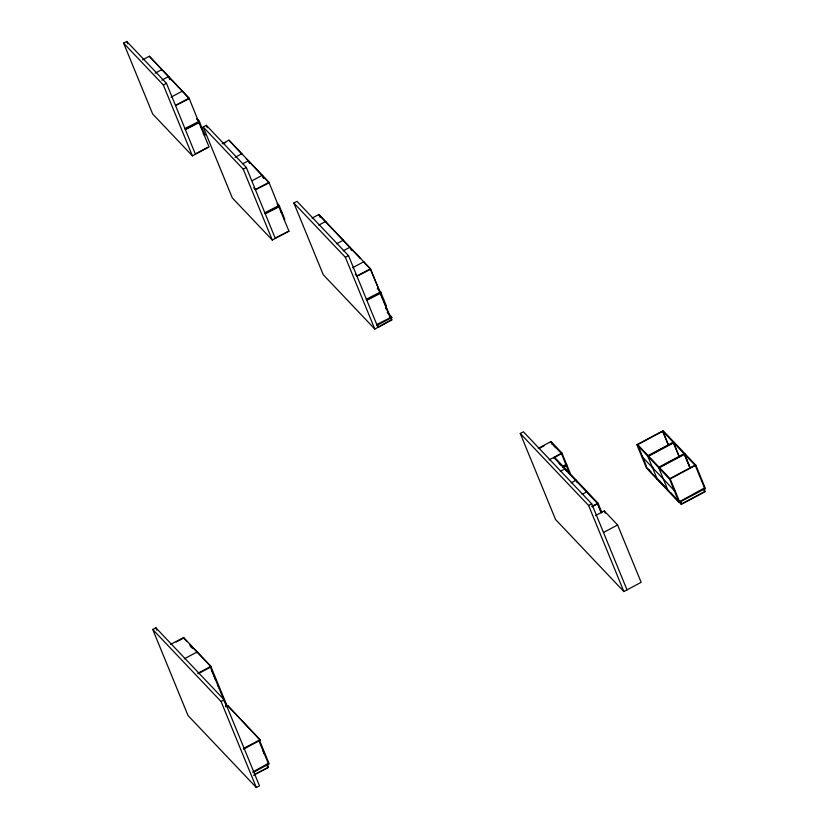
<?xml version="1.0" encoding="UTF-8"?>
<svg xmlns="http://www.w3.org/2000/svg" width="829" height="829" viewBox="0 0 829 829"><rect width="100%" height="100%" fill="white"/><g stroke="black" fill="none" stroke-linecap="round" stroke-linejoin="round"><path stroke-width="1.24" d="M198.877 122.371L209.095 146.961L192.401 155.862L152.671 113.987L123.604 43.118L126.744 41.45L166.474 83.325L195.302 153.935M142.557 59.864L149.334 56.258L189.064 98.133L198.452 121.345M155.168 73.159L161.945 69.543L162.152 70.061M161.831 80.185L168.608 76.569L169.79 79.449M123.604 43.118L163.344 84.993L166.474 83.325M171.106 97.128L182.401 91.107L182.608 91.615M175.51 105.356L189.064 98.133M204.338 135.365L204.898 135.065L199.25 121.293L184.898 128.568M185.354 129.345L199.468 121.811L196.97 119.179M199.675 122.329L185.323 129.604M203.219 127.024L206.359 125.355L246.358 167.51L275.176 238.12L288.969 231.136L272.285 240.037L232.286 197.882L203.219 127.024L243.218 169.178L272.285 240.037M201.748 129.055L202.286 128.692L200.628 126.941L202.317 128.754M196.432 153.334L207.727 147.303M222.172 143.769L228.949 140.153L268.948 182.307L278.326 205.53M223.509 143.686L225.768 142.484M235.053 157.344L241.83 153.728L242.037 154.246M242.845 163.769L248.493 160.753L248.7 161.272M243.218 169.178L246.358 167.51M252.12 180.712L262.285 175.282L263.467 178.162M268.948 182.307L255.394 189.54L253.726 187.779M284.223 219.55L284.782 219.25L279.135 205.478L264.783 212.752M265.228 213.519L279.352 205.996L277.684 204.235M279.56 206.514L265.207 213.789M391.226 317.828L392.055 319.839L374.801 329.04L323.269 274.731L293.849 203.012L296.989 201.333L348.522 255.643L377.941 327.362M281.632 213.24L282.171 212.877L280.503 211.126L282.192 212.939M312.118 218.089L318.896 214.473L370.428 268.783L380.055 292.254L370.397 269.052M318.782 225.115L325.559 221.498L325.776 222.017M336.533 243.819L343.31 240.203L343.517 240.721M343.196 250.845L349.973 247.229L350.19 247.747M293.849 203.012L345.382 257.322L348.522 255.643M352.47 267.788L363.765 261.757L363.972 262.275M370.428 268.783L356.874 276.016L355.206 274.254M385.703 306.025L386.262 305.725L380.615 291.953L366.263 299.228M366.708 299.994L380.832 292.471L378.325 289.829M379.371 291.228L381.06 293.041L366.687 300.264M380.501 293.342L381.06 293.041M383.112 299.715L383.651 299.352M377.112 325.362L391.796 317.528L391.589 317.01L376.656 324.585M390.169 320.46L378.501 327.061L377.433 324.802M152.743 629.48L155.883 627.812L224.203 699.811L259.498 785.882L256.358 787.55L188.038 715.551L152.743 629.48L221.063 701.489L256.358 787.55M595.585 515.545L604.268 510.902L617.605 524.964L641.138 582.331L623.885 591.543L555.565 519.534L520.26 433.474L523.4 431.795L591.719 503.804L627.025 589.865M170.598 644.434L183.561 637.522L210.898 666.329L211.115 666.837L198.141 673.759M538.28 448.334L551.026 441.536L561.938 453.038L570.083 472.913L569.523 473.214M176.214 642.071L183.779 638.04L183.561 637.522M539.596 448.261L544.031 445.898M549.192 459.836L561.938 453.038M553.834 457.991L561.337 453.598M184.266 658.837L197.229 651.926L196.815 652.775M562.715 466.499L565.803 464.468M562.932 467.017L566.818 464.945M563.14 467.525L566.228 465.504M560.29 471.328L565.316 468.644L566.29 471.027M197.934 673.241L210.898 666.329M636.89 444.696L663.117 430.707L695.842 465.193L705.396 488.488L679.169 502.467L646.444 467.991L636.89 444.696L669.614 479.172L679.169 502.467M637.698 444.645L662.796 431.256L668.402 444.924M571.191 482.82L576.217 480.146L577.202 482.519M642.133 455.784L641.563 456.085L674.288 490.571L674.847 490.26M648.123 455.639L673.221 442.251L678.827 455.919M674.029 442.199L647.801 456.188L657.356 479.483L657.915 479.183L666.309 488.022M648.61 456.137L673.697 442.759M582.103 494.322L587.129 491.638L554.404 457.152M586.663 492.105L587.233 491.804L598.03 503.193L601.864 512.529M646.444 467.991L647.014 467.691L651.211 472.105M652.475 467.577L653.034 467.276M659.034 467.131L684.132 453.743L689.738 467.411M221.063 701.489L224.203 699.811M520.26 433.474L588.59 505.472L591.719 503.804M591.896 506.405L598.03 503.193M592.103 506.923L597.44 503.7M226.079 705.541L226.887 705.489L211.053 666.879M225.478 706.795L227.706 705.614L260.026 739.675L260.254 740.245L243.56 749.157M659.521 481.411L660.081 481.1M669.936 478.623L695.034 465.235M669.614 479.172L695.842 465.193M668.827 490.675L668.257 490.975L658.703 467.68L684.93 453.691L685.894 456.023M603.491 532.487L617.605 524.964M682.795 503.234L703.355 492.271M649.418 469.867L648.61 469.908L681.334 504.395L705.303 491.607L704.267 489.089M243.343 748.566L260.026 739.675M252.907 771.934L268.171 763.405M253.114 772.452L269.187 763.882L259.632 740.587M254.472 774.421L267.964 767.613L266.689 764.835M253.601 775.26L268.523 767.302L267.487 764.784M704.381 488.012L679.521 501.659L677.842 499.887M703.458 489.131L704.495 491.659M680.619 501.317L681.656 503.835M670.506 492.447L679.728 502.167L670.174 478.872L637.46 444.396L641.439 453.753M551.513 443.246L555.71 447.66M569.492 473.483L561.368 453.339L550.466 441.847L550.674 442.354M601.253 512.643L597.471 503.431L553.845 457.453L554.052 457.971M559.088 463.276L560.767 465.048M565.202 469.722L564.746 468.955M319.103 214.991L360.522 258.648M363.734 262.026L370.636 269.301L356.843 276.275M377.288 288.44L380.615 291.953M380.242 293.031L390.459 317.611L384.034 302.305M241.177 153.344L228.949 140.153M246.203 158.64L269.156 182.826L255.363 189.8M385.485 308.264L387.247 310.129M387.205 312.398L391.589 317.01M388.293 313.839L391.796 317.528M390.428 317.88L391.247 319.88M196.753 118.661L199.25 121.293M277.466 203.727L279.135 205.478M277.062 203.872L279.58 206.566M278.751 206.556L288.969 231.136M203.24 133.314L204.898 135.065M175.489 105.625L189.281 98.641L149.334 56.258M183.717 638.071L187.199 641.636M189.758 644.34L211.115 666.837M192.546 648.268L189.986 645.573L190.546 645.273L191.509 647.615M210.245 666.92L226.317 705.79M260.254 740.245L227.706 705.614M226.504 706.567L227.312 706.526L226.949 705.458M258.824 740.629L268.617 764.183M704.826 488.789L695.272 465.494L662.558 431.007L668.288 444.986M690.215 467.919L684.609 454.251L659.511 467.639L660.444 469.908M684.371 453.991L690.101 467.97M673.459 442.499L679.2 456.478M680.298 501.866L681.334 504.395M641.667 454.644L643.066 458.064M643.304 458.313L646.33 466.033M604.268 510.902L605.253 513.296M597.46 503.493L601.294 512.83M588.59 505.472L623.885 591.543M551.026 441.536L552 443.919M380.708 294.191L383.091 299.984M350.429 247.995L351.392 250.368M345.382 257.322L374.801 329.04M318.896 214.473L320.046 217.291M262.731 176.059L263.674 178.349M248.462 161.023L249.405 163.313M206.359 125.355L207.323 127.718M169.064 77.346L170.028 79.708M163.344 84.993L192.401 155.862M126.744 41.45L127.707 43.813M263.031 750.877L264.43 754.297M211.685 670.433L213.126 673.946M214.079 676.288L215.519 679.79M217.447 684.474L218.887 687.987M223.198 698.515L224.638 702.028M155.883 627.812L156.857 630.206"/></g></svg>
